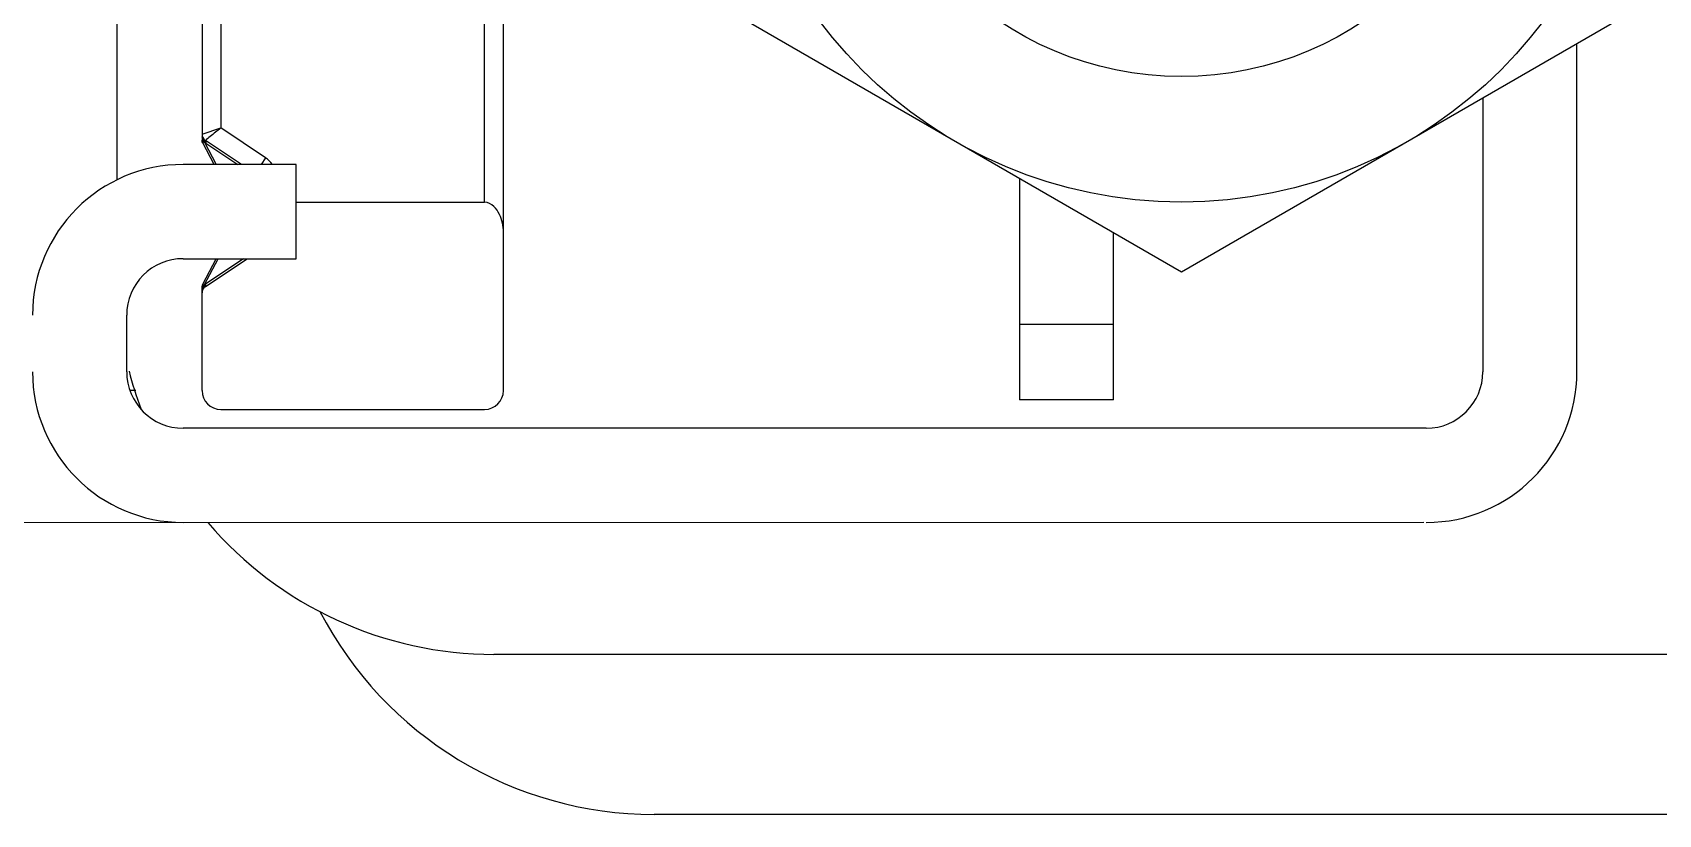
# Model space of a CAD drawing. Extents: x 27938 to 1507990, y 110129 to 923079.
# Drawn here: x 484196.5 to 484549.5, y 357961.9 to 358131.6 of the extents above; entities that cross this region are included whole.
import ezdxf

# ---------------------------------------------------------------- set-up
doc = ezdxf.new("R2010")
doc.units = 0
doc.header["$LTSCALE"] = 1000
doc.header["$MEASUREMENT"] = 0

msp = doc.modelspace()

# ---------------------------------------------------------------- linework, layer by layer
for p, q in [((484233.32, 358276.23), (484233.32, 358108.21)), ((484237.4, 358274.92), (484237.4, 358110.84)), ((484294.65, 358094.75), (484294.65, 358172.26)), ((484298.74, 358053.86), (484298.74, 358169.42)), ((484214.92, 358099.61), (484214.92, 358155.38)), ((484445.93, 358079.56), (484347.8, 358136.22)), ((484544.06, 358136.22), (484445.93, 358079.56)), ((484531.8, 358057.95), (484531.8, 358129.14)), ((484511.35, 358117.34), (484511.35, 358057.95)), ((484233.32, 358109.52), (484237.4, 358110.84)), ((484247.12, 358104.36), (484237.4, 358110.84)), ((484233.79, 358107.83), (484233.45, 358107.63)), ((484235.95, 358102.92), (484233.46, 358107.64)), ((484233.78, 358107.81), (484233.81, 358107.77)), ((484233.81, 358107.77), (484233.85, 358107.73)), ((484233.87, 358108.27), (484233.84, 358108.33)), ((484233.93, 358107.97), (484233.85, 358107.73)), ((484233.85, 358107.73), (484236.37, 358102.92)), ((484233.88, 358108.22), (484233.87, 358108.27)), ((484241.9, 358102.92), (484234.04, 358108.16)), ((484234.11, 358107.53), (484241.1, 358102.92)), ((484253.76, 358102.92), (484229.23, 358102.92)), ((484247.12, 358104.36), (484246.17, 358102.92)), ((484253.76, 358082.48), (484253.76, 358102.92)), ((484410.77, 358099.87), (484410.77, 358051.81)), ((484253.76, 358094.75), (484294.65, 358094.75)), ((484431.21, 358051.81), (484431.21, 358088.06)), ((484229.23, 358082.48), (484253.76, 358082.48)), ((484233.46, 358076.92), (484236.39, 358082.48)), ((484233.88, 358076.88), (484236.82, 358082.48)), ((484234.04, 358076.42), (484243.13, 358082.48)), ((484242.29, 358082.48), (484234.11, 358077.05)), ((484233.57, 358076.67), (484233.72, 358076.74)), ((484233.88, 358076.88), (484233.77, 358076.75)), ((484233.96, 358076.64), (484233.88, 358076.88)), ((484233.32, 358075.07), (484233.32, 358076.35)), ((484233.32, 358053.86), (484233.32, 358075.06)), ((484233.61, 358076.21), (484233.45, 358075.76)), ((484216.96, 358057.95), (484216.96, 358070.21)), ((484431.21, 358068.17), (484410.77, 358068.17)), ((484218.93, 358053.86), (484217.71, 358053.86)), ((484237.4, 358049.77), (484294.65, 358049.77)), ((484431.21, 358051.81), (484410.77, 358051.81)), ((484499.09, 358045.68), (484229.23, 358045.68)), ((484498.57, 358025.24), (483505.55, 358025.05)), ((484296.69, 357996.62), (484640.48, 357996.62)), ((484560.42, 357961.86), (484331.45, 357961.86))]:
    msp.add_line(p, q)
for radius in [98.13, 70.88]:
    msp.add_circle((484445.93, 358192.88), radius)
for centre, radius, start, end in [((484237.04, 358109.52), 3.73, 179.9603, 189.4682), ((484234.95, 358109.52), 1.64, 180, 236.3099), ((484236.25, 358109.32), 2.91, 198.3861, 202.9192), ((484234.03, 358108.76), 0.96, 235.2626, 237.3148), ((484234.1, 358108.86), 1.08, 237.2542, 240.8239), ((484235.96, 358109.2), 2.59, 202.9098, 207.7391), ((484234.04, 358108.76), 0.965, 240.8148, 245.1876), ((484233.99, 358108.65), 0.853, 245.1804, 250.3543), ((484235.79, 358109.11), 2.41, 207.7889, 208.824), ((484235.69, 358109.06), 2.28, 208.8038, 212.2564), ((484233.96, 358108.56), 0.75, 250.338, 256.9912), ((484235.68, 358109.91), 2.85, 230.0267, 236.6343), ((484229.23, 358070.21), 32.71, 90, 180), ((484243.95, 358099.59), 5.72, 35.8765, 56.3099), ((484229.23, 358070.21), 12.27, 90, 180), ((484281.51, 358062.26), 49.89, 163.1105, 163.3846), ((484234, 358075.95), 0.834, 106.0364, 109.7696), ((484235.7, 358074.65), 2.88, 123.5501, 129.2239), ((484234.95, 358075.06), 1.64, 123.6901, 180), ((484215.58, 358081.94), 18.91, 342.3685, 343.3734), ((484229.23, 358057.95), 32.71, 180, 270), ((484229.23, 358057.95), 12.27, 180, 270), ((484296.69, 358078.39), 81.78, 194.375, 200.3315), ((484499.09, 358057.95), 32.71, 270, 0), ((484499.09, 358057.95), 12.27, 270, 0), ((484237.4, 358053.86), 4.09, 180, 270), ((484294.65, 358053.86), 4.09, 270, 0), ((484296.69, 358078.39), 81.78, 220.5827, 270), ((484331.45, 358043.64), 81.78, 207.4589, 270)]:
    msp.add_arc(centre, radius, start, end)
for points in [[(484233.49, 358108.41), (484233.44, 358108.57), (484233.39, 358108.74), (484233.37, 358108.91)], [(484233.32, 358108.21), (484233.32, 358108.11), (484233.4, 358108.02), (484233.48, 358107.97)], [(484233.46, 358107.64), (484233.4, 358107.76), (484233.33, 358107.88), (484233.33, 358108.02)], [(484233.46, 358076.92), (484233.4, 358076.8), (484233.33, 358076.68), (484233.33, 358076.55)]]:
    msp.add_open_spline(points, degree=3)
for points, knots in [([(484237.4, 358110.84), (484236.62, 358110.22), (484235.47, 358109.36), (484234.4, 358108.4), (484234.04, 358108.16)], [0, 0, 0, 0, 0.698346, 1, 1, 1, 1]), ([(484233.33, 358108.02), (484233.33, 358108.04), (484233.34, 358108.1), (484233.36, 358108.16), (484233.37, 358108.19)], [0, 0, 0, 0, 0.48312, 1, 1, 1, 1]), ([(484233.78, 358107.81), (484233.8, 358107.85), (484233.85, 358107.98), (484233.89, 358108.12), (484233.88, 358108.22)], [0, 0, 0, 0, 0.307942, 1, 1, 1, 1]), ([(484233.89, 358108.27), (484233.95, 358108.23), (484233.96, 358108.1), (484233.94, 358108), (484233.93, 358107.97)], [0, 0, 0, 0, 0.671481, 1, 1, 1, 1]), ([(484234.14, 358108.03), (484234.15, 358108), (484234.18, 358107.83), (484234.15, 358107.66), (484234.11, 358107.53)], [0, 0, 0, 0, 0.201666, 1, 1, 1, 1]), ([(484298.74, 358088.26), (484298.74, 358088.91), (484298.59, 358090.23), (484297.93, 358092.16), (484296.8, 358093.96), (484295.39, 358094.75), (484294.65, 358094.75)], [0, 0, 0, 0, 0.235531, 0.478205, 0.731471, 1, 1, 1, 1]), ([(484233.32, 358076.35), (484233.32, 358076.44), (484233.42, 358076.57), (484233.53, 358076.64), (484233.57, 358076.67)], [0, 0, 0, 0, 0.684585, 1, 1, 1, 1]), ([(484233.46, 358076.92), (484233.48, 358076.94), (484233.6, 358076.8), (484233.69, 358076.79), (484233.77, 358076.75)], [0, 0, 0, 0, 0.259642, 1, 1, 1, 1]), ([(484233.91, 358076.33), (484233.97, 358076.37), (484233.99, 358076.5), (484233.97, 358076.6), (484233.96, 358076.64)], [0, 0, 0, 0, 0.67298, 1, 1, 1, 1]), ([(484234.14, 358076.56), (484234.15, 358076.59), (484234.18, 358076.75), (484234.14, 358076.92), (484234.11, 358077.05)], [0, 0, 0, 0, 0.200998, 1, 1, 1, 1]), ([(484233.33, 358076.55), (484233.33, 358076.52), (484233.34, 358076.46), (484233.36, 358076.4), (484233.37, 358076.38)], [0, 0, 0, 0, 0.483166, 1, 1, 1, 1]), ([(484233.33, 358076.55), (484233.33, 358076.52), (484233.34, 358076.46), (484233.36, 358076.4), (484233.37, 358076.38)], [0, 0, 0, 0, 0.483166, 1, 1, 1, 1]), ([(484233.33, 358076.55), (484233.33, 358076.52), (484233.34, 358076.46), (484233.36, 358076.4), (484233.37, 358076.38)], [0, 0, 0, 0, 0.483166, 1, 1, 1, 1]), ([(484233.33, 358076.55), (484233.33, 358076.52), (484233.34, 358076.46), (484233.36, 358076.4), (484233.37, 358076.38)], [0, 0, 0, 0, 0.483166, 1, 1, 1, 1])]:
    msp.add_open_spline(points, degree=3, knots=knots)

doc.saveas('drawing.dxf')
